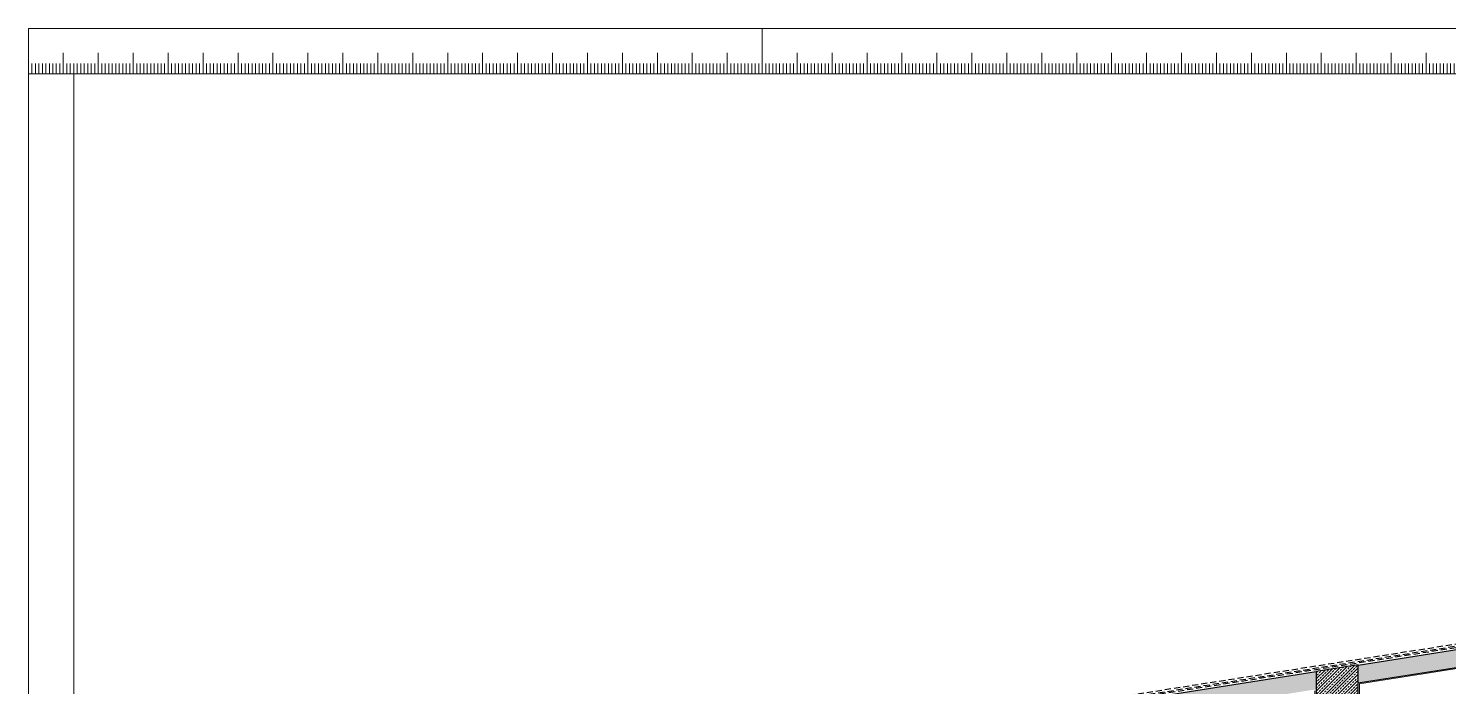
# Model space of a CAD drawing. Header units: millimetres. Extents: x 809 to 8159, y 33 to 4533.
# Drawn here: x 809 to 2841, y 3592 to 4533 of the extents above; entities that cross this region are included whole.
import ezdxf

# ---------------------------------------------------------------- set-up
doc = ezdxf.new("R2010")
doc.units = ezdxf.units.MM
doc.linetypes.add('DASHED', pattern=[19.05, 12.7, -6.35])
doc.linetypes.add('HIDDEN', pattern=[0.375, 0.25, -0.125])
for name, color, linetype, lineweight in [('B.A.TARAMA', 124, 'DASHED', 15), ('BETONARME', 3, 'Continuous', 25), ('PAFTA', 3, 'Continuous', 0), ('pafta2cetvel', 1, 'Continuous', 0), ('Sıva', 1, 'Continuous', 0), ('TEZGAH', 7, 'Continuous', 0)]:
    doc.layers.add(name, color=color, linetype=linetype, lineweight=lineweight)

# ---------------------------------------------------------------- blocks, each defined once
blk = doc.blocks.new('rgerg')
at = {"layer": 'pafta2cetvel'}
for p, q in [((49679.3, 2572.6), (49679.3, 2507.6)), ((49684.3, 2572.6), (49684.3, 2557.6)), ((49689.3, 2572.6), (49689.3, 2557.6)), ((49694.3, 2572.6), (49694.3, 2557.6)), ((49699.3, 2572.6), (49699.3, 2557.6)), ((49704.3, 2572.6), (49704.3, 2557.6)), ((49709.3, 2572.6), (49709.3, 2557.6)), ((49714.3, 2572.6), (49714.3, 2557.6)), ((49719.3, 2572.6), (49719.3, 2557.6)), ((49724.3, 2572.6), (49724.3, 2557.6)), ((49729.3, 2572.6), (49729.3, 2542.6)), ((49734.3, 2572.6), (49734.3, 2557.6)), ((49739.3, 2572.6), (49739.3, 2557.6)), ((49744.3, 2572.6), (49744.3, 2557.6)), ((49749.3, 2572.6), (49749.3, 2557.6)), ((49754.3, 2572.6), (49754.3, 2557.6)), ((49759.3, 2572.6), (49759.3, 2557.6)), ((49764.3, 2572.6), (49764.3, 2557.6)), ((49769.3, 2572.6), (49769.3, 2557.6)), ((49774.3, 2572.6), (49774.3, 2557.6)), ((49779.3, 2572.6), (49779.3, 2542.6)), ((49784.3, 2572.6), (49784.3, 2557.6)), ((49789.3, 2572.6), (49789.3, 2557.6)), ((49794.3, 2572.6), (49794.3, 2557.6)), ((49799.3, 2572.6), (49799.3, 2557.6)), ((49804.3, 2572.6), (49804.3, 2557.6)), ((49809.3, 2572.6), (49809.3, 2557.6)), ((49814.3, 2572.6), (49814.3, 2557.6)), ((49819.3, 2572.6), (49819.3, 2557.6)), ((49824.3, 2572.6), (49824.3, 2557.6)), ((49829.3, 2572.6), (49829.3, 2542.6)), ((49834.3, 2572.6), (49834.3, 2557.6)), ((49839.3, 2572.6), (49839.3, 2557.6)), ((49844.3, 2572.6), (49844.3, 2557.6)), ((49849.3, 2572.6), (49849.3, 2557.6)), ((49854.3, 2572.6), (49854.3, 2557.6)), ((49859.3, 2572.6), (49859.3, 2557.6)), ((49864.3, 2572.6), (49864.3, 2557.6)), ((49869.3, 2572.6), (49869.3, 2557.6)), ((49874.3, 2572.6), (49874.3, 2557.6)), ((49879.3, 2572.6), (49879.3, 2542.6)), ((49884.3, 2572.6), (49884.3, 2557.6)), ((49889.3, 2572.6), (49889.3, 2557.6)), ((49894.3, 2572.6), (49894.3, 2557.6)), ((49899.3, 2572.6), (49899.3, 2557.6)), ((49904.3, 2572.6), (49904.3, 2557.6)), ((49909.3, 2572.6), (49909.3, 2557.6)), ((49914.3, 2572.6), (49914.3, 2557.6)), ((49919.3, 2572.6), (49919.3, 2557.6)), ((49924.3, 2572.6), (49924.3, 2557.6)), ((49929.3, 2572.6), (49929.3, 2542.6)), ((49934.3, 2572.6), (49934.3, 2557.6)), ((49939.3, 2572.6), (49939.3, 2557.6)), ((49944.3, 2572.6), (49944.3, 2557.6)), ((49949.3, 2572.6), (49949.3, 2557.6)), ((49954.3, 2572.6), (49954.3, 2557.6)), ((49959.3, 2572.6), (49959.3, 2557.6)), ((49964.3, 2572.6), (49964.3, 2557.6)), ((49969.3, 2572.6), (49969.3, 2557.6)), ((49974.3, 2572.6), (49974.3, 2557.6)), ((49979.3, 2572.6), (49979.3, 2542.6)), ((49984.3, 2572.6), (49984.3, 2557.6)), ((49989.3, 2572.6), (49989.3, 2557.6)), ((49994.3, 2572.6), (49994.3, 2557.6)), ((49999.3, 2572.6), (49999.3, 2557.6)), ((50004.3, 2572.6), (50004.3, 2557.6)), ((50009.3, 2572.6), (50009.3, 2557.6)), ((50014.3, 2572.6), (50014.3, 2557.6)), ((50019.3, 2572.6), (50019.3, 2557.6)), ((50024.3, 2572.6), (50024.3, 2557.6)), ((50029.3, 2572.6), (50029.3, 2542.6)), ((50034.3, 2572.6), (50034.3, 2557.6)), ((50039.3, 2572.6), (50039.3, 2557.6)), ((50044.3, 2572.6), (50044.3, 2557.6)), ((50049.3, 2572.6), (50049.3, 2557.6)), ((50054.3, 2572.6), (50054.3, 2557.6)), ((50059.3, 2572.6), (50059.3, 2557.6)), ((50064.3, 2572.6), (50064.3, 2557.6)), ((50069.3, 2572.6), (50069.3, 2557.6)), ((50074.3, 2572.6), (50074.3, 2557.6)), ((50079.3, 2572.6), (50079.3, 2542.6)), ((50084.3, 2572.6), (50084.3, 2557.6)), ((50089.3, 2572.6), (50089.3, 2557.6)), ((50094.3, 2572.6), (50094.3, 2557.6)), ((50099.3, 2572.6), (50099.3, 2557.6)), ((50104.3, 2572.6), (50104.3, 2557.6)), ((50109.3, 2572.6), (50109.3, 2557.6)), ((50114.3, 2572.6), (50114.3, 2557.6)), ((50119.3, 2572.6), (50119.3, 2557.6)), ((50124.3, 2572.6), (50124.3, 2557.6)), ((50129.3, 2572.6), (50129.3, 2542.6)), ((50134.3, 2572.6), (50134.3, 2557.6)), ((50139.3, 2572.6), (50139.3, 2557.6)), ((50144.3, 2572.6), (50144.3, 2557.6)), ((50149.3, 2572.6), (50149.3, 2557.6)), ((50154.3, 2572.6), (50154.3, 2557.6)), ((50159.3, 2572.6), (50159.3, 2557.6)), ((50164.3, 2572.6), (50164.3, 2557.6)), ((50169.3, 2572.6), (50169.3, 2557.6)), ((50174.3, 2572.6), (50174.3, 2557.6)), ((50179.3, 2572.6), (50179.3, 2542.6)), ((50184.3, 2572.6), (50184.3, 2557.6)), ((50189.3, 2572.6), (50189.3, 2557.6)), ((50194.3, 2572.6), (50194.3, 2557.6)), ((50199.3, 2572.6), (50199.3, 2557.6)), ((50204.3, 2572.6), (50204.3, 2557.6)), ((50209.3, 2572.6), (50209.3, 2557.6)), ((50214.3, 2572.6), (50214.3, 2557.6)), ((50219.3, 2572.6), (50219.3, 2557.6)), ((50224.3, 2572.6), (50224.3, 2557.6)), ((50229.3, 2572.6), (50229.3, 2542.6)), ((50234.3, 2572.6), (50234.3, 2557.6)), ((50239.3, 2572.6), (50239.3, 2557.6)), ((50244.3, 2572.6), (50244.3, 2557.6)), ((50249.3, 2572.6), (50249.3, 2557.6)), ((50254.3, 2572.6), (50254.3, 2557.6)), ((50259.3, 2572.6), (50259.3, 2557.6)), ((50264.3, 2572.6), (50264.3, 2557.6)), ((50269.3, 2572.6), (50269.3, 2557.6)), ((50274.3, 2572.6), (50274.3, 2557.6)), ((50279.3, 2572.6), (50279.3, 2542.6)), ((50284.3, 2572.6), (50284.3, 2557.6)), ((50289.3, 2572.6), (50289.3, 2557.6)), ((50294.3, 2572.6), (50294.3, 2557.6)), ((50299.3, 2572.6), (50299.3, 2557.6)), ((50304.3, 2572.6), (50304.3, 2557.6)), ((50309.3, 2572.6), (50309.3, 2557.6)), ((50314.3, 2572.6), (50314.3, 2557.6)), ((50319.3, 2572.6), (50319.3, 2557.6)), ((50324.3, 2572.6), (50324.3, 2557.6)), ((50329.3, 2572.6), (50329.3, 2542.6)), ((50334.3, 2572.6), (50334.3, 2557.6)), ((50339.3, 2572.6), (50339.3, 2557.6)), ((50344.3, 2572.6), (50344.3, 2557.6)), ((50349.3, 2572.6), (50349.3, 2557.6)), ((50354.3, 2572.6), (50354.3, 2557.6)), ((50359.3, 2572.6), (50359.3, 2557.6)), ((50364.3, 2572.6), (50364.3, 2557.6)), ((50369.3, 2572.6), (50369.3, 2557.6)), ((50374.3, 2572.6), (50374.3, 2557.6)), ((50379.3, 2572.6), (50379.3, 2542.6)), ((50384.3, 2572.6), (50384.3, 2557.6)), ((50389.3, 2572.6), (50389.3, 2557.6)), ((50394.3, 2572.6), (50394.3, 2557.6)), ((50399.3, 2572.6), (50399.3, 2557.6)), ((50404.3, 2572.6), (50404.3, 2557.6)), ((50409.3, 2572.6), (50409.3, 2557.6)), ((50414.3, 2572.6), (50414.3, 2557.6)), ((50419.3, 2572.6), (50419.3, 2557.6)), ((50424.3, 2572.6), (50424.3, 2557.6)), ((50429.3, 2572.6), (50429.3, 2542.6)), ((50434.3, 2572.6), (50434.3, 2557.6)), ((50439.3, 2572.6), (50439.3, 2557.6)), ((50444.3, 2572.6), (50444.3, 2557.6)), ((50449.3, 2572.6), (50449.3, 2557.6)), ((50454.3, 2572.6), (50454.3, 2557.6)), ((50459.3, 2572.6), (50459.3, 2557.6)), ((50464.3, 2572.6), (50464.3, 2557.6)), ((50469.3, 2572.6), (50469.3, 2557.6)), ((50474.3, 2572.6), (50474.3, 2557.6)), ((50479.3, 2572.6), (50479.3, 2542.6)), ((50484.3, 2572.6), (50484.3, 2557.6)), ((50489.3, 2572.6), (50489.3, 2557.6)), ((50494.3, 2572.6), (50494.3, 2557.6)), ((50499.3, 2572.6), (50499.3, 2557.6)), ((50504.3, 2572.6), (50504.3, 2557.6)), ((50509.3, 2572.6), (50509.3, 2557.6)), ((50514.3, 2572.6), (50514.3, 2557.6)), ((50519.3, 2572.6), (50519.3, 2557.6)), ((50524.3, 2572.6), (50524.3, 2557.6)), ((50529.3, 2572.6), (50529.3, 2542.6)), ((50534.3, 2572.6), (50534.3, 2557.6)), ((50539.3, 2572.6), (50539.3, 2557.6)), ((50544.3, 2572.6), (50544.3, 2557.6)), ((50549.3, 2572.6), (50549.3, 2557.6)), ((50554.3, 2572.6), (50554.3, 2557.6)), ((50559.3, 2572.6), (50559.3, 2557.6)), ((50564.3, 2572.6), (50564.3, 2557.6)), ((50569.3, 2572.6), (50569.3, 2557.6)), ((50574.3, 2572.6), (50574.3, 2557.6)), ((50579.3, 2572.6), (50579.3, 2542.6)), ((50584.3, 2572.6), (50584.3, 2557.6)), ((50589.3, 2572.6), (50589.3, 2557.6)), ((50594.3, 2572.6), (50594.3, 2557.6)), ((50599.3, 2572.6), (50599.3, 2557.6)), ((50604.3, 2572.6), (50604.3, 2557.6)), ((50609.3, 2572.6), (50609.3, 2557.6)), ((50614.3, 2572.6), (50614.3, 2557.6)), ((50619.3, 2572.6), (50619.3, 2557.6)), ((50624.3, 2572.6), (50624.3, 2557.6)), ((50629.3, 2572.6), (50629.3, 2542.6)), ((50634.3, 2572.6), (50634.3, 2557.6)), ((50639.3, 2572.6), (50639.3, 2557.6)), ((50644.3, 2572.6), (50644.3, 2557.6)), ((50649.3, 2572.6), (50649.3, 2557.6)), ((50654.3, 2572.6), (50654.3, 2557.6)), ((50659.3, 2572.6), (50659.3, 2557.6)), ((50664.3, 2572.6), (50664.3, 2557.6)), ((50669.3, 2572.6), (50669.3, 2557.6)), ((50674.3, 2572.6), (50674.3, 2557.6)), ((50679.3, 2572.6), (50679.3, 2542.6)), ((50679.3, 2572.6), (50729.3, 2572.6)), ((50679.3, 2572.6), (50679.3, 2557.6)), ((50684.3, 2572.6), (50684.3, 2557.6)), ((50689.3, 2572.6), (50689.3, 2557.6)), ((50694.3, 2572.6), (50694.3, 2557.6)), ((50699.3, 2572.6), (50699.3, 2557.6)), ((50704.3, 2572.6), (50704.3, 2557.6)), ((50709.3, 2572.6), (50709.3, 2557.6)), ((50714.3, 2572.6), (50714.3, 2557.6)), ((50719.3, 2572.6), (50719.3, 2557.6)), ((50724.3, 2572.6), (50724.3, 2557.6)), ((50729.3, 2572.6), (50729.3, 2507.6)), ((50729.3, 2572.6), (50729.3, 2557.6))]:
    blk.add_line(p, q, dxfattribs=at)
blk.add_lwpolyline([(49679.3, 2572.6), (50729.3, 2572.6)], dxfattribs=at)
blk = doc.blocks.new('trthrttrtrthrth')
at = {"layer": 'B.A.TARAMA'}
h = blk.add_hatch(dxfattribs=at)
h.set_pattern_fill('ANSI33', color=256, style=0)
h.set_pattern_definition([(45, (0, -5000), (-4.4901281, 4.4901281), []), (45, (4.49, -5000), (-4.4901281, 4.4901281), [3.175, -1.5875])])
h.paths.add_polyline_path([(39174.5, -16795.8), (39144.5, -16795.8), (39144.5, -17230.9), (39170.4, -17226.5), (39174.5, -17251.2)])
h.paths.add_polyline_path([(39115.3, -17261.1), (39111.2, -17236.4), (38910.5, -17269.9), (38914.6, -17294.5)])
h.paths.add_polyline_path([(38831.6, -17283), (38709.9, -17303.3), (38714, -17328), (38835.7, -17307.7)])
h.paths.add_polyline_path([(38630.9, -17316.5), (38313.5, -17369.4), (38317.6, -17394), (38635.1, -17341.1)])
h.paths.add_polyline_path([(38238.7, -17407.2), (38234.6, -17382.5), (37983.5, -17424.4), (37987.6, -17449)])
h.paths.add_polyline_path([(37578.2, -17517.3), (37574.1, -17492.6), (37223, -17551.1), (37227.1, -17575.8)])
h.paths.add_polyline_path([(37148.2, -17588.9), (37144.1, -17564.3), (37043.2, -17581.1), (37047.2, -17605.8)])
h.paths.add_polyline_path([(36964.3, -17594.2), (36743.1, -17631.1), (36747.2, -17655.8), (36968.3, -17618.9)])
h.paths.add_polyline_path([(35928.9, -17766.8), (35549.2, -17830.1), (35553.3, -17854.7), (35933, -17791.5)])
h.paths.add_polyline_path([(35474.4, -17867.9), (35470.3, -17843.2), (34892, -17939.6), (34896.1, -17964.3)])
h.paths.add_polyline_path([(34614.4, -17555.8), (34584.8, -17560.8), (34645.5, -17924.9), (34675.1, -17920)])
h.paths.add_polyline_path([(33725.2, -15836.3), (33700.5, -15840.4), (33724.1, -15982), (33748.8, -15977.9)])
h.paths.add_polyline_path([(33621.3, -15213.2), (33596.7, -15217.3), (33639.8, -15476.1), (33664.5, -15472)])
h.paths.add_polyline_path([(34607.6, -15003), (34607.6, -14977.7), (33608.2, -15134.5), (33612.3, -15159.2)])
h.paths.add_polyline_path([(35882.6, -14802.9), (35882.6, -14777.6), (34667.6, -14968.3), (34667.6, -14993.6)])
h.paths.add_polyline_path([(39174.5, -16060.9), (39144.5, -16060.9), (39144.5, -16285.8), (39174.5, -16285.8)])
h.paths.add_polyline_path([(39174.5, -15580.9), (39144.5, -15580.9), (39144.5, -15970.9), (39174.5, -15970.9)])
h.paths.add_polyline_path([(39174.5, -15125.9), (39144.5, -15125.9), (39144.5, -15490.9), (39174.5, -15490.9)])
h.paths.add_polyline_path([(39174.5, -14528.2), (39144.5, -14528.2), (39144.5, -15035.9), (39174.5, -15035.9)])
h.paths.add_polyline_path([(34313.6, -16030.9), (34313.6, -16060.9), (34276.6, -16060.9), (34276.6, -16060.9), (34380.2, -16061), (34542.7, -17036), (34567.3, -17031.9), (34405.5, -16061), (34427.6, -16060.9), (34427.6, -16030.9)])
h.paths.add_polyline_path([(34137.6, -16060.9), (34137.6, -16030.9), (33757.6, -16030.9), (33748.8, -15977.9), (33724.1, -15982), (33737.3, -16060.9)])
h = blk.add_hatch(dxfattribs=at)
h.set_pattern_fill('ANSI33', color=256, scale=25, style=0, pattern_type=0)
h.set_pattern_definition([(45, (32415.317, -18322.9636), (-4.419417, 4.419417), []), (45, (32419.736, -18322.9636), (-4.419417, 4.419417), [3.125, -1.5625])])
h.paths.add_polyline_path([(34607.6, -14977.5), (34607.6, -15105.9), (34667.6, -15105.9), (34667.6, -14968.1)], flags=0)
at = {"layer": 'BETONARME'}
for p, q in [((34667.6, -14968.3), (35882.6, -14777.6)), ((34667.6, -14993.6), (35882.6, -14802.9)), ((33608.1, -15134.5), (34607.6, -14977.7))]:
    blk.add_line(p, q, dxfattribs=at)
at = {"layer": 'BETONARME', "elevation": 0}
blk.add_lwpolyline([(34607.6, -14977.5), (34607.6, -15105.9), (34667.6, -15105.9), (34667.6, -14968.1)], close=True, dxfattribs=at)

msp = doc.modelspace()

# ---------------------------------------------------------------- linework, layer by layer
at = {"layer": 'PAFTA'}
for points in [[(809.1, 4533.4), (8159.1, 4533.4), (8159.1, 33.4), (809.1, 33.4)], [(8159.1, 98.4), (809.1, 98.4), (809.1, 4468.4), (8159.1, 4468.4)], [(8094.1, 98.4), (874.1, 98.4), (874.1, 4468.4), (8094.1, 4468.4)]]:
    msp.add_lwpolyline(points, close=True, dxfattribs=at)
at = {"layer": 'Sıva'}
for points in [[(2713.8, 3596.2), (3924.8, 3786.1), (3924.8, 3751.8), (3934.8, 3751.8)], [(2713.8, 3596.2), (2713.8, 3483.3), (2649.8, 3483.3), (2649.8, 3586.1)]]:
    msp.add_lwpolyline(points, dxfattribs=at)
at = {"layer": 'TEZGAH', "color": 0, "linetype": 'HIDDEN', "lineweight": -2, "ltscale": 35, "elevation": 0}
for points in [[(7218.8, 4151.1), (7226.8, 4151.6), (7226.8, 1333.3), (2696.3, 578.2), (2533.6, 1554.5), (2577.7, 1561.8), (2417.6, 2522.3), (1774.8, 2522.3), (1618.5, 3459.8), (4176.6, 3861)], [(7218.8, 4148.1), (7223.8, 4148.4), (7223.8, 1335.8), (2698.8, 581.7), (2537.1, 1552), (2581.2, 1559.4), (2420.2, 2525.3), (1777.3, 2525.3), (1622, 3457.3), (4196, 3861)], [(7218.8, 4146.1), (7221.8, 4146.3), (7221.8, 1337.5), (2700.5, 584), (2539.4, 1550.4), (2583.5, 1557.7), (2421.9, 2527.3), (1779, 2527.3), (1624.3, 3455.7), (4208.9, 3861)]]:
    msp.add_lwpolyline(points, dxfattribs=at)

# ---------------------------------------------------------------- block references
at = {"layer": 'pafta2cetvel', "xscale": -1, "rotation": 180}
for p in [(-48870.2, 7041), (-47820.2, 7041)]:
    msp.add_blockref('rgerg', p, dxfattribs=at)
at = {"layer": 'TEZGAH', "color": 0, "linetype": 'HIDDEN', "lineweight": -2, "ltscale": 35}
msp.add_blockref('trthrttrtrthrth', (-31955.7, 18591.3), dxfattribs=at)

doc.saveas('drawing.dxf')
